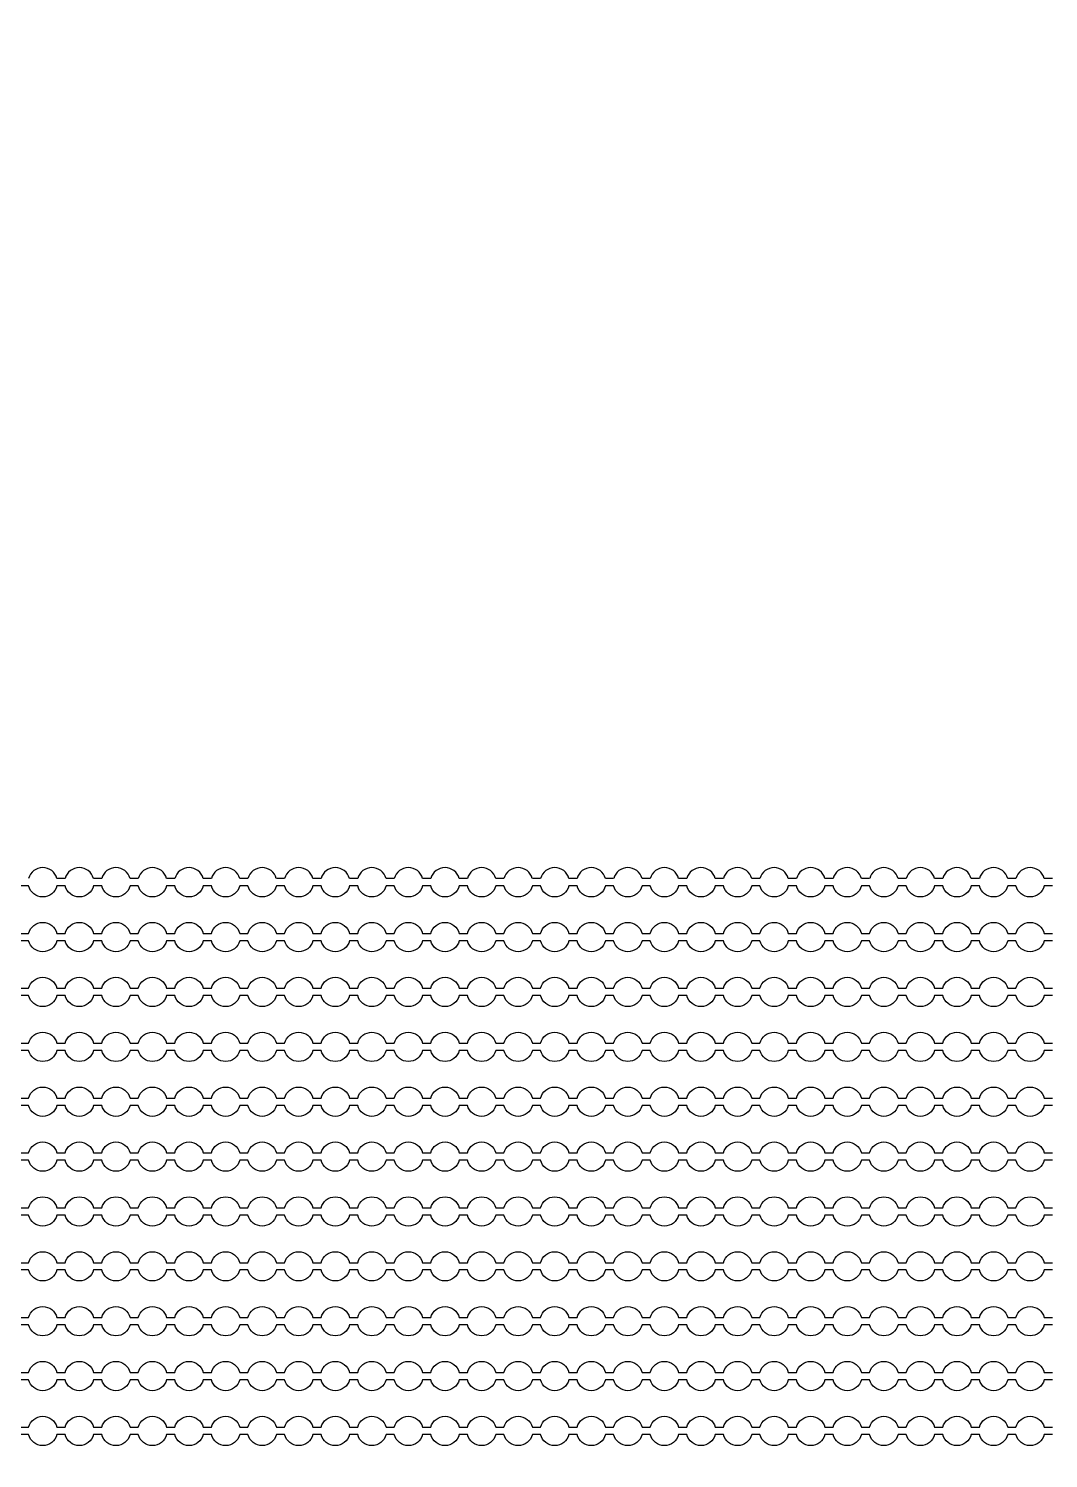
# Model space of a CAD drawing. Extents: x 4056 to 105656, y 4120 to 105720.
# Drawn here: x 65508 to 66902, y 59046 to 61001 of the extents above; entities that cross this region are included whole.
import ezdxf

# ---------------------------------------------------------------- set-up
doc = ezdxf.new("R2010")
doc.units = 13
doc.header["$MEASUREMENT"] = 0
doc.layers.add('Main Layer', color=7, linetype='Continuous', lineweight=0)

msp = doc.modelspace()

# ---------------------------------------------------------------- linework, layer by layer
for p, q in [((65557.7, 59838.9), (65546.5, 59838.9)), ((65607.7, 59838.9), (65596.5, 59838.9)), ((65657.7, 59838.9), (65646.5, 59838.9)), ((65707.7, 59838.9), (65696.5, 59838.9)), ((65757.7, 59838.9), (65746.5, 59838.9)), ((65807.7, 59838.9), (65796.5, 59838.9)), ((65857.7, 59838.9), (65846.5, 59838.9)), ((65907.7, 59838.9), (65896.5, 59838.9)), ((65957.7, 59838.9), (65946.5, 59838.9)), ((66007.7, 59838.9), (65996.5, 59838.9)), ((66057.7, 59838.9), (66046.5, 59838.9)), ((66107.7, 59838.9), (66096.5, 59838.9)), ((66157.7, 59838.9), (66146.5, 59838.9)), ((66207.7, 59838.9), (66196.5, 59838.9)), ((66257.7, 59838.9), (66246.5, 59838.9)), ((66307.7, 59838.9), (66296.5, 59838.9)), ((66357.7, 59838.9), (66346.5, 59838.9)), ((66407.7, 59838.9), (66396.5, 59838.9)), ((66457.7, 59838.9), (66446.5, 59838.9)), ((66507.7, 59838.9), (66496.5, 59838.9)), ((66557.7, 59838.9), (66546.5, 59838.9)), ((66607.7, 59838.9), (66596.5, 59838.9)), ((66657.7, 59838.9), (66646.5, 59838.9)), ((66707.7, 59838.9), (66696.5, 59838.9)), ((66757.7, 59838.9), (66746.5, 59838.9)), ((66807.7, 59838.9), (66796.5, 59838.9)), ((66857.7, 59838.9), (66846.5, 59838.9)), ((66907.7, 59838.9), (66896.5, 59838.9))]:
    msp.add_line(p, q)
for points in [[(66907.7, 59828.9), (66896.5, 59828.9, -0.774597), (66857.7, 59828.9), (66846.5, 59828.9, -0.774597), (66807.7, 59828.9), (66796.5, 59828.9, -0.774597), (66757.7, 59828.9), (66746.5, 59828.9, -0.774597), (66707.7, 59828.9), (66696.5, 59828.9, -0.774597), (66657.7, 59828.9), (66646.5, 59828.9, -0.774597), (66607.7, 59828.9), (66596.5, 59828.9, -0.774597), (66557.7, 59828.9), (66546.5, 59828.9, -0.774597), (66507.7, 59828.9), (66496.5, 59828.9, -0.774597), (66457.7, 59828.9), (66446.5, 59828.9, -0.774597), (66407.7, 59828.9), (66396.5, 59828.9, -0.774597), (66357.7, 59828.9), (66346.5, 59828.9, -0.774597), (66307.7, 59828.9), (66296.5, 59828.9, -0.774597), (66257.7, 59828.9), (66246.5, 59828.9, -0.774597), (66207.7, 59828.9), (66196.5, 59828.9, -0.774597), (66157.7, 59828.9), (66146.5, 59828.9, -0.774597), (66107.7, 59828.9), (66096.5, 59828.9, -0.774597), (66057.7, 59828.9), (66046.5, 59828.9, -0.774597), (66007.7, 59828.9), (65996.5, 59828.9, -0.774597), (65957.7, 59828.9), (65946.5, 59828.9, -0.774597), (65907.7, 59828.9), (65896.5, 59828.9, -0.774597), (65857.7, 59828.9), (65846.5, 59828.9, -0.774597), (65807.7, 59828.9), (65796.5, 59828.9, -0.774597), (65757.7, 59828.9), (65746.5, 59828.9, -0.774597), (65707.7, 59828.9), (65696.5, 59828.9, -0.774597), (65657.7, 59828.9), (65646.5, 59828.9, -0.774597), (65607.7, 59828.9), (65596.5, 59828.9, -0.774597), (65557.7, 59828.9), (65546.5, 59828.9, -0.774597), (65507.7, 59828.9), (65496.5, 59828.9, -0.774597)], [(65496.5, 59763.9), (65507.7, 59763.9, -0.774597), (65546.5, 59763.9), (65557.7, 59763.9, -0.774597), (65596.5, 59763.9), (65607.7, 59763.9, -0.774597), (65646.5, 59763.9), (65657.7, 59763.9, -0.774597), (65696.5, 59763.9), (65707.7, 59763.9, -0.774597), (65746.5, 59763.9), (65757.7, 59763.9, -0.774597), (65796.5, 59763.9), (65807.7, 59763.9, -0.774597), (65846.5, 59763.9), (65857.7, 59763.9, -0.774597), (65896.5, 59763.9), (65907.7, 59763.9, -0.774597), (65946.5, 59763.9), (65957.7, 59763.9, -0.774597), (65996.5, 59763.9), (66007.7, 59763.9, -0.774597), (66046.5, 59763.9), (66057.7, 59763.9, -0.774597), (66096.5, 59763.9), (66107.7, 59763.9, -0.774597), (66146.5, 59763.9), (66157.7, 59763.9, -0.774597), (66196.5, 59763.9), (66207.7, 59763.9, -0.774597), (66246.5, 59763.9), (66257.7, 59763.9, -0.774597), (66296.5, 59763.9), (66307.7, 59763.9, -0.774597), (66346.5, 59763.9), (66357.7, 59763.9, -0.774597), (66396.5, 59763.9), (66407.7, 59763.9, -0.774597), (66446.5, 59763.9), (66457.7, 59763.9, -0.774597), (66496.5, 59763.9), (66507.7, 59763.9, -0.774597), (66546.5, 59763.9), (66557.7, 59763.9, -0.774597), (66596.5, 59763.9), (66607.7, 59763.9, -0.774597), (66646.5, 59763.9), (66657.7, 59763.9, -0.774597), (66696.5, 59763.9), (66707.7, 59763.9, -0.774597), (66746.5, 59763.9), (66757.7, 59763.9, -0.774597), (66796.5, 59763.9), (66807.7, 59763.9, -0.774597), (66846.5, 59763.9), (66857.7, 59763.9, -0.774597), (66896.5, 59763.9), (66907.7, 59763.9, -0.774597)], [(66907.7, 59753.9), (66896.5, 59753.9, -0.774597), (66857.7, 59753.9), (66846.5, 59753.9, -0.774597), (66807.7, 59753.9), (66796.5, 59753.9, -0.774597), (66757.7, 59753.9), (66746.5, 59753.9, -0.774597), (66707.7, 59753.9), (66696.5, 59753.9, -0.774597), (66657.7, 59753.9), (66646.5, 59753.9, -0.774597), (66607.7, 59753.9), (66596.5, 59753.9, -0.774597), (66557.7, 59753.9), (66546.5, 59753.9, -0.774597), (66507.7, 59753.9), (66496.5, 59753.9, -0.774597), (66457.7, 59753.9), (66446.5, 59753.9, -0.774597), (66407.7, 59753.9), (66396.5, 59753.9, -0.774597), (66357.7, 59753.9), (66346.5, 59753.9, -0.774597), (66307.7, 59753.9), (66296.5, 59753.9, -0.774597), (66257.7, 59753.9), (66246.5, 59753.9, -0.774597), (66207.7, 59753.9), (66196.5, 59753.9, -0.774597), (66157.7, 59753.9), (66146.5, 59753.9, -0.774597), (66107.7, 59753.9), (66096.5, 59753.9, -0.774597), (66057.7, 59753.9), (66046.5, 59753.9, -0.774597), (66007.7, 59753.9), (65996.5, 59753.9, -0.774597), (65957.7, 59753.9), (65946.5, 59753.9, -0.774597), (65907.7, 59753.9), (65896.5, 59753.9, -0.774597), (65857.7, 59753.9), (65846.5, 59753.9, -0.774597), (65807.7, 59753.9), (65796.5, 59753.9, -0.774597), (65757.7, 59753.9), (65746.5, 59753.9, -0.774597), (65707.7, 59753.9), (65696.5, 59753.9, -0.774597), (65657.7, 59753.9), (65646.5, 59753.9, -0.774597), (65607.7, 59753.9), (65596.5, 59753.9, -0.774597), (65557.7, 59753.9), (65546.5, 59753.9, -0.774597), (65507.7, 59753.9), (65496.5, 59753.9, -0.774597)], [(65496.5, 59688.9), (65507.7, 59688.9, -0.774597), (65546.5, 59688.9), (65557.7, 59688.9, -0.774597), (65596.5, 59688.9), (65607.7, 59688.9, -0.774597), (65646.5, 59688.9), (65657.7, 59688.9, -0.774597), (65696.5, 59688.9), (65707.7, 59688.9, -0.774597), (65746.5, 59688.9), (65757.7, 59688.9, -0.774597), (65796.5, 59688.9), (65807.7, 59688.9, -0.774597), (65846.5, 59688.9), (65857.7, 59688.9, -0.774597), (65896.5, 59688.9), (65907.7, 59688.9, -0.774597), (65946.5, 59688.9), (65957.7, 59688.9, -0.774597), (65996.5, 59688.9), (66007.7, 59688.9, -0.774597), (66046.5, 59688.9), (66057.7, 59688.9, -0.774597), (66096.5, 59688.9), (66107.7, 59688.9, -0.774597), (66146.5, 59688.9), (66157.7, 59688.9, -0.774597), (66196.5, 59688.9), (66207.7, 59688.9, -0.774597), (66246.5, 59688.9), (66257.7, 59688.9, -0.774597), (66296.5, 59688.9), (66307.7, 59688.9, -0.774597), (66346.5, 59688.9), (66357.7, 59688.9, -0.774597), (66396.5, 59688.9), (66407.7, 59688.9, -0.774597), (66446.5, 59688.9), (66457.7, 59688.9, -0.774597), (66496.5, 59688.9), (66507.7, 59688.9, -0.774597), (66546.5, 59688.9), (66557.7, 59688.9, -0.774597), (66596.5, 59688.9), (66607.7, 59688.9, -0.774597), (66646.5, 59688.9), (66657.7, 59688.9, -0.774597), (66696.5, 59688.9), (66707.7, 59688.9, -0.774597), (66746.5, 59688.9), (66757.7, 59688.9, -0.774597), (66796.5, 59688.9), (66807.7, 59688.9, -0.774597), (66846.5, 59688.9), (66857.7, 59688.9, -0.774597), (66896.5, 59688.9), (66907.7, 59688.9, -0.774597)], [(66907.7, 59678.9), (66896.5, 59678.9, -0.774597), (66857.7, 59678.9), (66846.5, 59678.9, -0.774597), (66807.7, 59678.9), (66796.5, 59678.9, -0.774597), (66757.7, 59678.9), (66746.5, 59678.9, -0.774597), (66707.7, 59678.9), (66696.5, 59678.9, -0.774597), (66657.7, 59678.9), (66646.5, 59678.9, -0.774597), (66607.7, 59678.9), (66596.5, 59678.9, -0.774597), (66557.7, 59678.9), (66546.5, 59678.9, -0.774597), (66507.7, 59678.9), (66496.5, 59678.9, -0.774597), (66457.7, 59678.9), (66446.5, 59678.9, -0.774597), (66407.7, 59678.9), (66396.5, 59678.9, -0.774597), (66357.7, 59678.9), (66346.5, 59678.9, -0.774597), (66307.7, 59678.9), (66296.5, 59678.9, -0.774597), (66257.7, 59678.9), (66246.5, 59678.9, -0.774597), (66207.7, 59678.9), (66196.5, 59678.9, -0.774597), (66157.7, 59678.9), (66146.5, 59678.9, -0.774597), (66107.7, 59678.9), (66096.5, 59678.9, -0.774597), (66057.7, 59678.9), (66046.5, 59678.9, -0.774597), (66007.7, 59678.9), (65996.5, 59678.9, -0.774597), (65957.7, 59678.9), (65946.5, 59678.9, -0.774597), (65907.7, 59678.9), (65896.5, 59678.9, -0.774597), (65857.7, 59678.9), (65846.5, 59678.9, -0.774597), (65807.7, 59678.9), (65796.5, 59678.9, -0.774597), (65757.7, 59678.9), (65746.5, 59678.9, -0.774597), (65707.7, 59678.9), (65696.5, 59678.9, -0.774597), (65657.7, 59678.9), (65646.5, 59678.9, -0.774597), (65607.7, 59678.9), (65596.5, 59678.9, -0.774597), (65557.7, 59678.9), (65546.5, 59678.9, -0.774597), (65507.7, 59678.9), (65496.5, 59678.9, -0.774597)], [(65496.5, 59613.9), (65507.7, 59613.9, -0.774597), (65546.5, 59613.9), (65557.7, 59613.9, -0.774597), (65596.5, 59613.9), (65607.7, 59613.9, -0.774597), (65646.5, 59613.9), (65657.7, 59613.9, -0.774597), (65696.5, 59613.9), (65707.7, 59613.9, -0.774597), (65746.5, 59613.9), (65757.7, 59613.9, -0.774597), (65796.5, 59613.9), (65807.7, 59613.9, -0.774597), (65846.5, 59613.9), (65857.7, 59613.9, -0.774597), (65896.5, 59613.9), (65907.7, 59613.9, -0.774597), (65946.5, 59613.9), (65957.7, 59613.9, -0.774597), (65996.5, 59613.9), (66007.7, 59613.9, -0.774597), (66046.5, 59613.9), (66057.7, 59613.9, -0.774597), (66096.5, 59613.9), (66107.7, 59613.9, -0.774597), (66146.5, 59613.9), (66157.7, 59613.9, -0.774597), (66196.5, 59613.9), (66207.7, 59613.9, -0.774597), (66246.5, 59613.9), (66257.7, 59613.9, -0.774597), (66296.5, 59613.9), (66307.7, 59613.9, -0.774597), (66346.5, 59613.9), (66357.7, 59613.9, -0.774597), (66396.5, 59613.9), (66407.7, 59613.9, -0.774597), (66446.5, 59613.9), (66457.7, 59613.9, -0.774597), (66496.5, 59613.9), (66507.7, 59613.9, -0.774597), (66546.5, 59613.9), (66557.7, 59613.9, -0.774597), (66596.5, 59613.9), (66607.7, 59613.9, -0.774597), (66646.5, 59613.9), (66657.7, 59613.9, -0.774597), (66696.5, 59613.9), (66707.7, 59613.9, -0.774597), (66746.5, 59613.9), (66757.7, 59613.9, -0.774597), (66796.5, 59613.9), (66807.7, 59613.9, -0.774597), (66846.5, 59613.9), (66857.7, 59613.9, -0.774597), (66896.5, 59613.9), (66907.7, 59613.9, -0.774597)], [(66907.7, 59603.9), (66896.5, 59603.9, -0.774597), (66857.7, 59603.9), (66846.5, 59603.9, -0.774597), (66807.7, 59603.9), (66796.5, 59603.9, -0.774597), (66757.7, 59603.9), (66746.5, 59603.9, -0.774597), (66707.7, 59603.9), (66696.5, 59603.9, -0.774597), (66657.7, 59603.9), (66646.5, 59603.9, -0.774597), (66607.7, 59603.9), (66596.5, 59603.9, -0.774597), (66557.7, 59603.9), (66546.5, 59603.9, -0.774597), (66507.7, 59603.9), (66496.5, 59603.9, -0.774597), (66457.7, 59603.9), (66446.5, 59603.9, -0.774597), (66407.7, 59603.9), (66396.5, 59603.9, -0.774597), (66357.7, 59603.9), (66346.5, 59603.9, -0.774597), (66307.7, 59603.9), (66296.5, 59603.9, -0.774597), (66257.7, 59603.9), (66246.5, 59603.9, -0.774597), (66207.7, 59603.9), (66196.5, 59603.9, -0.774597), (66157.7, 59603.9), (66146.5, 59603.9, -0.774597), (66107.7, 59603.9), (66096.5, 59603.9, -0.774597), (66057.7, 59603.9), (66046.5, 59603.9, -0.774597), (66007.7, 59603.9), (65996.5, 59603.9, -0.774597), (65957.7, 59603.9), (65946.5, 59603.9, -0.774597), (65907.7, 59603.9), (65896.5, 59603.9, -0.774597), (65857.7, 59603.9), (65846.5, 59603.9, -0.774597), (65807.7, 59603.9), (65796.5, 59603.9, -0.774597), (65757.7, 59603.9), (65746.5, 59603.9, -0.774597), (65707.7, 59603.9), (65696.5, 59603.9, -0.774597), (65657.7, 59603.9), (65646.5, 59603.9, -0.774597), (65607.7, 59603.9), (65596.5, 59603.9, -0.774597), (65557.7, 59603.9), (65546.5, 59603.9, -0.774597), (65507.7, 59603.9), (65496.5, 59603.9, -0.774597)], [(65496.5, 59538.9), (65507.7, 59538.9, -0.774597), (65546.5, 59538.9), (65557.7, 59538.9, -0.774597), (65596.5, 59538.9), (65607.7, 59538.9, -0.774597), (65646.5, 59538.9), (65657.7, 59538.9, -0.774597), (65696.5, 59538.9), (65707.7, 59538.9, -0.774597), (65746.5, 59538.9), (65757.7, 59538.9, -0.774597), (65796.5, 59538.9), (65807.7, 59538.9, -0.774597), (65846.5, 59538.9), (65857.7, 59538.9, -0.774597), (65896.5, 59538.9), (65907.7, 59538.9, -0.774597), (65946.5, 59538.9), (65957.7, 59538.9, -0.774597), (65996.5, 59538.9), (66007.7, 59538.9, -0.774597), (66046.5, 59538.9), (66057.7, 59538.9, -0.774597), (66096.5, 59538.9), (66107.7, 59538.9, -0.774597), (66146.5, 59538.9), (66157.7, 59538.9, -0.774597), (66196.5, 59538.9), (66207.7, 59538.9, -0.774597), (66246.5, 59538.9), (66257.7, 59538.9, -0.774597), (66296.5, 59538.9), (66307.7, 59538.9, -0.774597), (66346.5, 59538.9), (66357.7, 59538.9, -0.774597), (66396.5, 59538.9), (66407.7, 59538.9, -0.774597), (66446.5, 59538.9), (66457.7, 59538.9, -0.774597), (66496.5, 59538.9), (66507.7, 59538.9, -0.774597), (66546.5, 59538.9), (66557.7, 59538.9, -0.774597), (66596.5, 59538.9), (66607.7, 59538.9, -0.774597), (66646.5, 59538.9), (66657.7, 59538.9, -0.774597), (66696.5, 59538.9), (66707.7, 59538.9, -0.774597), (66746.5, 59538.9), (66757.7, 59538.9, -0.774597), (66796.5, 59538.9), (66807.7, 59538.9, -0.774597), (66846.5, 59538.9), (66857.7, 59538.9, -0.774597), (66896.5, 59538.9), (66907.7, 59538.9, -0.774597)], [(66907.7, 59528.9), (66896.5, 59528.9, -0.774597), (66857.7, 59528.9), (66846.5, 59528.9, -0.774597), (66807.7, 59528.9), (66796.5, 59528.9, -0.774597), (66757.7, 59528.9), (66746.5, 59528.9, -0.774597), (66707.7, 59528.9), (66696.5, 59528.9, -0.774597), (66657.7, 59528.9), (66646.5, 59528.9, -0.774597), (66607.7, 59528.9), (66596.5, 59528.9, -0.774597), (66557.7, 59528.9), (66546.5, 59528.9, -0.774597), (66507.7, 59528.9), (66496.5, 59528.9, -0.774597), (66457.7, 59528.9), (66446.5, 59528.9, -0.774597), (66407.7, 59528.9), (66396.5, 59528.9, -0.774597), (66357.7, 59528.9), (66346.5, 59528.9, -0.774597), (66307.7, 59528.9), (66296.5, 59528.9, -0.774597), (66257.7, 59528.9), (66246.5, 59528.9, -0.774597), (66207.7, 59528.9), (66196.5, 59528.9, -0.774597), (66157.7, 59528.9), (66146.5, 59528.9, -0.774597), (66107.7, 59528.9), (66096.5, 59528.9, -0.774597), (66057.7, 59528.9), (66046.5, 59528.9, -0.774597), (66007.7, 59528.9), (65996.5, 59528.9, -0.774597), (65957.7, 59528.9), (65946.5, 59528.9, -0.774597), (65907.7, 59528.9), (65896.5, 59528.9, -0.774597), (65857.7, 59528.9), (65846.5, 59528.9, -0.774597), (65807.7, 59528.9), (65796.5, 59528.9, -0.774597), (65757.7, 59528.9), (65746.5, 59528.9, -0.774597), (65707.7, 59528.9), (65696.5, 59528.9, -0.774597), (65657.7, 59528.9), (65646.5, 59528.9, -0.774597), (65607.7, 59528.9), (65596.5, 59528.9, -0.774597), (65557.7, 59528.9), (65546.5, 59528.9, -0.774597), (65507.7, 59528.9), (65496.5, 59528.9, -0.774597)], [(65496.5, 59463.9), (65507.7, 59463.9, -0.774597), (65546.5, 59463.9), (65557.7, 59463.9, -0.774597), (65596.5, 59463.9), (65607.7, 59463.9, -0.774597), (65646.5, 59463.9), (65657.7, 59463.9, -0.774597), (65696.5, 59463.9), (65707.7, 59463.9, -0.774597), (65746.5, 59463.9), (65757.7, 59463.9, -0.774597), (65796.5, 59463.9), (65807.7, 59463.9, -0.774597), (65846.5, 59463.9), (65857.7, 59463.9, -0.774597), (65896.5, 59463.9), (65907.7, 59463.9, -0.774597), (65946.5, 59463.9), (65957.7, 59463.9, -0.774597), (65996.5, 59463.9), (66007.7, 59463.9, -0.774597), (66046.5, 59463.9), (66057.7, 59463.9, -0.774597), (66096.5, 59463.9), (66107.7, 59463.9, -0.774597), (66146.5, 59463.9), (66157.7, 59463.9, -0.774597), (66196.5, 59463.9), (66207.7, 59463.9, -0.774597), (66246.5, 59463.9), (66257.7, 59463.9, -0.774597), (66296.5, 59463.9), (66307.7, 59463.9, -0.774597), (66346.5, 59463.9), (66357.7, 59463.9, -0.774597), (66396.5, 59463.9), (66407.7, 59463.9, -0.774597), (66446.5, 59463.9), (66457.7, 59463.9, -0.774597), (66496.5, 59463.9), (66507.7, 59463.9, -0.774597), (66546.5, 59463.9), (66557.7, 59463.9, -0.774597), (66596.5, 59463.9), (66607.7, 59463.9, -0.774597), (66646.5, 59463.9), (66657.7, 59463.9, -0.774597), (66696.5, 59463.9), (66707.7, 59463.9, -0.774597), (66746.5, 59463.9), (66757.7, 59463.9, -0.774597), (66796.5, 59463.9), (66807.7, 59463.9, -0.774597), (66846.5, 59463.9), (66857.7, 59463.9, -0.774597), (66896.5, 59463.9), (66907.7, 59463.9, -0.774597)], [(66907.7, 59453.9), (66896.5, 59453.9, -0.774597), (66857.7, 59453.9), (66846.5, 59453.9, -0.774597), (66807.7, 59453.9), (66796.5, 59453.9, -0.774597), (66757.7, 59453.9), (66746.5, 59453.9, -0.774597), (66707.7, 59453.9), (66696.5, 59453.9, -0.774597), (66657.7, 59453.9), (66646.5, 59453.9, -0.774597), (66607.7, 59453.9), (66596.5, 59453.9, -0.774597), (66557.7, 59453.9), (66546.5, 59453.9, -0.774597), (66507.7, 59453.9), (66496.5, 59453.9, -0.774597), (66457.7, 59453.9), (66446.5, 59453.9, -0.774597), (66407.7, 59453.9), (66396.5, 59453.9, -0.774597), (66357.7, 59453.9), (66346.5, 59453.9, -0.774597), (66307.7, 59453.9), (66296.5, 59453.9, -0.774597), (66257.7, 59453.9), (66246.5, 59453.9, -0.774597), (66207.7, 59453.9), (66196.5, 59453.9, -0.774597), (66157.7, 59453.9), (66146.5, 59453.9, -0.774597), (66107.7, 59453.9), (66096.5, 59453.9, -0.774597), (66057.7, 59453.9), (66046.5, 59453.9, -0.774597), (66007.7, 59453.9), (65996.5, 59453.9, -0.774597), (65957.7, 59453.9), (65946.5, 59453.9, -0.774597), (65907.7, 59453.9), (65896.5, 59453.9, -0.774597), (65857.7, 59453.9), (65846.5, 59453.9, -0.774597), (65807.7, 59453.9), (65796.5, 59453.9, -0.774597), (65757.7, 59453.9), (65746.5, 59453.9, -0.774597), (65707.7, 59453.9), (65696.5, 59453.9, -0.774597), (65657.7, 59453.9), (65646.5, 59453.9, -0.774597), (65607.7, 59453.9), (65596.5, 59453.9, -0.774597), (65557.7, 59453.9), (65546.5, 59453.9, -0.774597), (65507.7, 59453.9), (65496.5, 59453.9, -0.774597)], [(65496.5, 59388.9), (65507.7, 59388.9, -0.774597), (65546.5, 59388.9), (65557.7, 59388.9, -0.774597), (65596.5, 59388.9), (65607.7, 59388.9, -0.774597), (65646.5, 59388.9), (65657.7, 59388.9, -0.774597), (65696.5, 59388.9), (65707.7, 59388.9, -0.774597), (65746.5, 59388.9), (65757.7, 59388.9, -0.774597), (65796.5, 59388.9), (65807.7, 59388.9, -0.774597), (65846.5, 59388.9), (65857.7, 59388.9, -0.774597), (65896.5, 59388.9), (65907.7, 59388.9, -0.774597), (65946.5, 59388.9), (65957.7, 59388.9, -0.774597), (65996.5, 59388.9), (66007.7, 59388.9, -0.774597), (66046.5, 59388.9), (66057.7, 59388.9, -0.774597), (66096.5, 59388.9), (66107.7, 59388.9, -0.774597), (66146.5, 59388.9), (66157.7, 59388.9, -0.774597), (66196.5, 59388.9), (66207.7, 59388.9, -0.774597), (66246.5, 59388.9), (66257.7, 59388.9, -0.774597), (66296.5, 59388.9), (66307.7, 59388.9, -0.774597), (66346.5, 59388.9), (66357.7, 59388.9, -0.774597), (66396.5, 59388.9), (66407.7, 59388.9, -0.774597), (66446.5, 59388.9), (66457.7, 59388.9, -0.774597), (66496.5, 59388.9), (66507.7, 59388.9, -0.774597), (66546.5, 59388.9), (66557.7, 59388.9, -0.774597), (66596.5, 59388.9), (66607.7, 59388.9, -0.774597), (66646.5, 59388.9), (66657.7, 59388.9, -0.774597), (66696.5, 59388.9), (66707.7, 59388.9, -0.774597), (66746.5, 59388.9), (66757.7, 59388.9, -0.774597), (66796.5, 59388.9), (66807.7, 59388.9, -0.774597), (66846.5, 59388.9), (66857.7, 59388.9, -0.774597), (66896.5, 59388.9), (66907.7, 59388.9, -0.774597)], [(66907.7, 59378.9), (66896.5, 59378.9, -0.774597), (66857.7, 59378.9), (66846.5, 59378.9, -0.774597), (66807.7, 59378.9), (66796.5, 59378.9, -0.774597), (66757.7, 59378.9), (66746.5, 59378.9, -0.774597), (66707.7, 59378.9), (66696.5, 59378.9, -0.774597), (66657.7, 59378.9), (66646.5, 59378.9, -0.774597), (66607.7, 59378.9), (66596.5, 59378.9, -0.774597), (66557.7, 59378.9), (66546.5, 59378.9, -0.774597), (66507.7, 59378.9), (66496.5, 59378.9, -0.774597), (66457.7, 59378.9), (66446.5, 59378.9, -0.774597), (66407.7, 59378.9), (66396.5, 59378.9, -0.774597), (66357.7, 59378.9), (66346.5, 59378.9, -0.774597), (66307.7, 59378.9), (66296.5, 59378.9, -0.774597), (66257.7, 59378.9), (66246.5, 59378.9, -0.774597), (66207.7, 59378.9), (66196.5, 59378.9, -0.774597), (66157.7, 59378.9), (66146.5, 59378.9, -0.774597), (66107.7, 59378.9), (66096.5, 59378.9, -0.774597), (66057.7, 59378.9), (66046.5, 59378.9, -0.774597), (66007.7, 59378.9), (65996.5, 59378.9, -0.774597), (65957.7, 59378.9), (65946.5, 59378.9, -0.774597), (65907.7, 59378.9), (65896.5, 59378.9, -0.774597), (65857.7, 59378.9), (65846.5, 59378.9, -0.774597), (65807.7, 59378.9), (65796.5, 59378.9, -0.774597), (65757.7, 59378.9), (65746.5, 59378.9, -0.774597), (65707.7, 59378.9), (65696.5, 59378.9, -0.774597), (65657.7, 59378.9), (65646.5, 59378.9, -0.774597), (65607.7, 59378.9), (65596.5, 59378.9, -0.774597), (65557.7, 59378.9), (65546.5, 59378.9, -0.774597), (65507.7, 59378.9), (65496.5, 59378.9, -0.774597)], [(65496.5, 59313.9), (65507.7, 59313.9, -0.774597), (65546.5, 59313.9), (65557.7, 59313.9, -0.774597), (65596.5, 59313.9), (65607.7, 59313.9, -0.774597), (65646.5, 59313.9), (65657.7, 59313.9, -0.774597), (65696.5, 59313.9), (65707.7, 59313.9, -0.774597), (65746.5, 59313.9), (65757.7, 59313.9, -0.774597), (65796.5, 59313.9), (65807.7, 59313.9, -0.774597), (65846.5, 59313.9), (65857.7, 59313.9, -0.774597), (65896.5, 59313.9), (65907.7, 59313.9, -0.774597), (65946.5, 59313.9), (65957.7, 59313.9, -0.774597), (65996.5, 59313.9), (66007.7, 59313.9, -0.774597), (66046.5, 59313.9), (66057.7, 59313.9, -0.774597), (66096.5, 59313.9), (66107.7, 59313.9, -0.774597), (66146.5, 59313.9), (66157.7, 59313.9, -0.774597), (66196.5, 59313.9), (66207.7, 59313.9, -0.774597), (66246.5, 59313.9), (66257.7, 59313.9, -0.774597), (66296.5, 59313.9), (66307.7, 59313.9, -0.774597), (66346.5, 59313.9), (66357.7, 59313.9, -0.774597), (66396.5, 59313.9), (66407.7, 59313.9, -0.774597), (66446.5, 59313.9), (66457.7, 59313.9, -0.774597), (66496.5, 59313.9), (66507.7, 59313.9, -0.774597), (66546.5, 59313.9), (66557.7, 59313.9, -0.774597), (66596.5, 59313.9), (66607.7, 59313.9, -0.774597), (66646.5, 59313.9), (66657.7, 59313.9, -0.774597), (66696.5, 59313.9), (66707.7, 59313.9, -0.774597), (66746.5, 59313.9), (66757.7, 59313.9, -0.774597), (66796.5, 59313.9), (66807.7, 59313.9, -0.774597), (66846.5, 59313.9), (66857.7, 59313.9, -0.774597), (66896.5, 59313.9), (66907.7, 59313.9, -0.774597)], [(66907.7, 59303.9), (66896.5, 59303.9, -0.774597), (66857.7, 59303.9), (66846.5, 59303.9, -0.774597), (66807.7, 59303.9), (66796.5, 59303.9, -0.774597), (66757.7, 59303.9), (66746.5, 59303.9, -0.774597), (66707.7, 59303.9), (66696.5, 59303.9, -0.774597), (66657.7, 59303.9), (66646.5, 59303.9, -0.774597), (66607.7, 59303.9), (66596.5, 59303.9, -0.774597), (66557.7, 59303.9), (66546.5, 59303.9, -0.774597), (66507.7, 59303.9), (66496.5, 59303.9, -0.774597), (66457.7, 59303.9), (66446.5, 59303.9, -0.774597), (66407.7, 59303.9), (66396.5, 59303.9, -0.774597), (66357.7, 59303.9), (66346.5, 59303.9, -0.774597), (66307.7, 59303.9), (66296.5, 59303.9, -0.774597), (66257.7, 59303.9), (66246.5, 59303.9, -0.774597), (66207.7, 59303.9), (66196.5, 59303.9, -0.774597), (66157.7, 59303.9), (66146.5, 59303.9, -0.774597), (66107.7, 59303.9), (66096.5, 59303.9, -0.774597), (66057.7, 59303.9), (66046.5, 59303.9, -0.774597), (66007.7, 59303.9), (65996.5, 59303.9, -0.774597), (65957.7, 59303.9), (65946.5, 59303.9, -0.774597), (65907.7, 59303.9), (65896.5, 59303.9, -0.774597), (65857.7, 59303.9), (65846.5, 59303.9, -0.774597), (65807.7, 59303.9), (65796.5, 59303.9, -0.774597), (65757.7, 59303.9), (65746.5, 59303.9, -0.774597), (65707.7, 59303.9), (65696.5, 59303.9, -0.774597), (65657.7, 59303.9), (65646.5, 59303.9, -0.774597), (65607.7, 59303.9), (65596.5, 59303.9, -0.774597), (65557.7, 59303.9), (65546.5, 59303.9, -0.774597), (65507.7, 59303.9), (65496.5, 59303.9, -0.774597)], [(65496.5, 59238.9), (65507.7, 59238.9, -0.774597), (65546.5, 59238.9), (65557.7, 59238.9, -0.774597), (65596.5, 59238.9), (65607.7, 59238.9, -0.774597), (65646.5, 59238.9), (65657.7, 59238.9, -0.774597), (65696.5, 59238.9), (65707.7, 59238.9, -0.774597), (65746.5, 59238.9), (65757.7, 59238.9, -0.774597), (65796.5, 59238.9), (65807.7, 59238.9, -0.774597), (65846.5, 59238.9), (65857.7, 59238.9, -0.774597), (65896.5, 59238.9), (65907.7, 59238.9, -0.774597), (65946.5, 59238.9), (65957.7, 59238.9, -0.774597), (65996.5, 59238.9), (66007.7, 59238.9, -0.774597), (66046.5, 59238.9), (66057.7, 59238.9, -0.774597), (66096.5, 59238.9), (66107.7, 59238.9, -0.774597), (66146.5, 59238.9), (66157.7, 59238.9, -0.774597), (66196.5, 59238.9), (66207.7, 59238.9, -0.774597), (66246.5, 59238.9), (66257.7, 59238.9, -0.774597), (66296.5, 59238.9), (66307.7, 59238.9, -0.774597), (66346.5, 59238.9), (66357.7, 59238.9, -0.774597), (66396.5, 59238.9), (66407.7, 59238.9, -0.774597), (66446.5, 59238.9), (66457.7, 59238.9, -0.774597), (66496.5, 59238.9), (66507.7, 59238.9, -0.774597), (66546.5, 59238.9), (66557.7, 59238.9, -0.774597), (66596.5, 59238.9), (66607.7, 59238.9, -0.774597), (66646.5, 59238.9), (66657.7, 59238.9, -0.774597), (66696.5, 59238.9), (66707.7, 59238.9, -0.774597), (66746.5, 59238.9), (66757.7, 59238.9, -0.774597), (66796.5, 59238.9), (66807.7, 59238.9, -0.774597), (66846.5, 59238.9), (66857.7, 59238.9, -0.774597), (66896.5, 59238.9), (66907.7, 59238.9, -0.774597)], [(66907.7, 59228.9), (66896.5, 59228.9, -0.774597), (66857.7, 59228.9), (66846.5, 59228.9, -0.774597), (66807.7, 59228.9), (66796.5, 59228.9, -0.774597), (66757.7, 59228.9), (66746.5, 59228.9, -0.774597), (66707.7, 59228.9), (66696.5, 59228.9, -0.774597), (66657.7, 59228.9), (66646.5, 59228.9, -0.774597), (66607.7, 59228.9), (66596.5, 59228.9, -0.774597), (66557.7, 59228.9), (66546.5, 59228.9, -0.774597), (66507.7, 59228.9), (66496.5, 59228.9, -0.774597), (66457.7, 59228.9), (66446.5, 59228.9, -0.774597), (66407.7, 59228.9), (66396.5, 59228.9, -0.774597), (66357.7, 59228.9), (66346.5, 59228.9, -0.774597), (66307.7, 59228.9), (66296.5, 59228.9, -0.774597), (66257.7, 59228.9), (66246.5, 59228.9, -0.774597), (66207.7, 59228.9), (66196.5, 59228.9, -0.774597), (66157.7, 59228.9), (66146.5, 59228.9, -0.774597), (66107.7, 59228.9), (66096.5, 59228.9, -0.774597), (66057.7, 59228.9), (66046.5, 59228.9, -0.774597), (66007.7, 59228.9), (65996.5, 59228.9, -0.774597), (65957.7, 59228.9), (65946.5, 59228.9, -0.774597), (65907.7, 59228.9), (65896.5, 59228.9, -0.774597), (65857.7, 59228.9), (65846.5, 59228.9, -0.774597), (65807.7, 59228.9), (65796.5, 59228.9, -0.774597), (65757.7, 59228.9), (65746.5, 59228.9, -0.774597), (65707.7, 59228.9), (65696.5, 59228.9, -0.774597), (65657.7, 59228.9), (65646.5, 59228.9, -0.774597), (65607.7, 59228.9), (65596.5, 59228.9, -0.774597), (65557.7, 59228.9), (65546.5, 59228.9, -0.774597), (65507.7, 59228.9), (65496.5, 59228.9, -0.774597)], [(65496.5, 59163.9), (65507.7, 59163.9, -0.774597), (65546.5, 59163.9), (65557.7, 59163.9, -0.774597), (65596.5, 59163.9), (65607.7, 59163.9, -0.774597), (65646.5, 59163.9), (65657.7, 59163.9, -0.774597), (65696.5, 59163.9), (65707.7, 59163.9, -0.774597), (65746.5, 59163.9), (65757.7, 59163.9, -0.774597), (65796.5, 59163.9), (65807.7, 59163.9, -0.774597), (65846.5, 59163.9), (65857.7, 59163.9, -0.774597), (65896.5, 59163.9), (65907.7, 59163.9, -0.774597), (65946.5, 59163.9), (65957.7, 59163.9, -0.774597), (65996.5, 59163.9), (66007.7, 59163.9, -0.774597), (66046.5, 59163.9), (66057.7, 59163.9, -0.774597), (66096.5, 59163.9), (66107.7, 59163.9, -0.774597), (66146.5, 59163.9), (66157.7, 59163.9, -0.774597), (66196.5, 59163.9), (66207.7, 59163.9, -0.774597), (66246.5, 59163.9), (66257.7, 59163.9, -0.774597), (66296.5, 59163.9), (66307.7, 59163.9, -0.774597), (66346.5, 59163.9), (66357.7, 59163.9, -0.774597), (66396.5, 59163.9), (66407.7, 59163.9, -0.774597), (66446.5, 59163.9), (66457.7, 59163.9, -0.774597), (66496.5, 59163.9), (66507.7, 59163.9, -0.774597), (66546.5, 59163.9), (66557.7, 59163.9, -0.774597), (66596.5, 59163.9), (66607.7, 59163.9, -0.774597), (66646.5, 59163.9), (66657.7, 59163.9, -0.774597), (66696.5, 59163.9), (66707.7, 59163.9, -0.774597), (66746.5, 59163.9), (66757.7, 59163.9, -0.774597), (66796.5, 59163.9), (66807.7, 59163.9, -0.774597), (66846.5, 59163.9), (66857.7, 59163.9, -0.774597), (66896.5, 59163.9), (66907.7, 59163.9, -0.774597)], [(66907.7, 59153.9), (66896.5, 59153.9, -0.774597), (66857.7, 59153.9), (66846.5, 59153.9, -0.774597), (66807.7, 59153.9), (66796.5, 59153.9, -0.774597), (66757.7, 59153.9), (66746.5, 59153.9, -0.774597), (66707.7, 59153.9), (66696.5, 59153.9, -0.774597), (66657.7, 59153.9), (66646.5, 59153.9, -0.774597), (66607.7, 59153.9), (66596.5, 59153.9, -0.774597), (66557.7, 59153.9), (66546.5, 59153.9, -0.774597), (66507.7, 59153.9), (66496.5, 59153.9, -0.774597), (66457.7, 59153.9), (66446.5, 59153.9, -0.774597), (66407.7, 59153.9), (66396.5, 59153.9, -0.774597), (66357.7, 59153.9), (66346.5, 59153.9, -0.774597), (66307.7, 59153.9), (66296.5, 59153.9, -0.774597), (66257.7, 59153.9), (66246.5, 59153.9, -0.774597), (66207.7, 59153.9), (66196.5, 59153.9, -0.774597), (66157.7, 59153.9), (66146.5, 59153.9, -0.774597), (66107.7, 59153.9), (66096.5, 59153.9, -0.774597), (66057.7, 59153.9), (66046.5, 59153.9, -0.774597), (66007.7, 59153.9), (65996.5, 59153.9, -0.774597), (65957.7, 59153.9), (65946.5, 59153.9, -0.774597), (65907.7, 59153.9), (65896.5, 59153.9, -0.774597), (65857.7, 59153.9), (65846.5, 59153.9, -0.774597), (65807.7, 59153.9), (65796.5, 59153.9, -0.774597), (65757.7, 59153.9), (65746.5, 59153.9, -0.774597), (65707.7, 59153.9), (65696.5, 59153.9, -0.774597), (65657.7, 59153.9), (65646.5, 59153.9, -0.774597), (65607.7, 59153.9), (65596.5, 59153.9, -0.774597), (65557.7, 59153.9), (65546.5, 59153.9, -0.774597), (65507.7, 59153.9), (65496.5, 59153.9, -0.774597)], [(65496.5, 59088.9), (65507.7, 59088.9, -0.774597), (65546.5, 59088.9), (65557.7, 59088.9, -0.774597), (65596.5, 59088.9), (65607.7, 59088.9, -0.774597), (65646.5, 59088.9), (65657.7, 59088.9, -0.774597), (65696.5, 59088.9), (65707.7, 59088.9, -0.774597), (65746.5, 59088.9), (65757.7, 59088.9, -0.774597), (65796.5, 59088.9), (65807.7, 59088.9, -0.774597), (65846.5, 59088.9), (65857.7, 59088.9, -0.774597), (65896.5, 59088.9), (65907.7, 59088.9, -0.774597), (65946.5, 59088.9), (65957.7, 59088.9, -0.774597), (65996.5, 59088.9), (66007.7, 59088.9, -0.774597), (66046.5, 59088.9), (66057.7, 59088.9, -0.774597), (66096.5, 59088.9), (66107.7, 59088.9, -0.774597), (66146.5, 59088.9), (66157.7, 59088.9, -0.774597), (66196.5, 59088.9), (66207.7, 59088.9, -0.774597), (66246.5, 59088.9), (66257.7, 59088.9, -0.774597), (66296.5, 59088.9), (66307.7, 59088.9, -0.774597), (66346.5, 59088.9), (66357.7, 59088.9, -0.774597), (66396.5, 59088.9), (66407.7, 59088.9, -0.774597), (66446.5, 59088.9), (66457.7, 59088.9, -0.774597), (66496.5, 59088.9), (66507.7, 59088.9, -0.774597), (66546.5, 59088.9), (66557.7, 59088.9, -0.774597), (66596.5, 59088.9), (66607.7, 59088.9, -0.774597), (66646.5, 59088.9), (66657.7, 59088.9, -0.774597), (66696.5, 59088.9), (66707.7, 59088.9, -0.774597), (66746.5, 59088.9), (66757.7, 59088.9, -0.774597), (66796.5, 59088.9), (66807.7, 59088.9, -0.774597), (66846.5, 59088.9), (66857.7, 59088.9, -0.774597), (66896.5, 59088.9), (66907.7, 59088.9, -0.774597)], [(66907.7, 59078.9), (66896.5, 59078.9, -0.774597), (66857.7, 59078.9), (66846.5, 59078.9, -0.774597), (66807.7, 59078.9), (66796.5, 59078.9, -0.774597), (66757.7, 59078.9), (66746.5, 59078.9, -0.774597), (66707.7, 59078.9), (66696.5, 59078.9, -0.774597), (66657.7, 59078.9), (66646.5, 59078.9, -0.774597), (66607.7, 59078.9), (66596.5, 59078.9, -0.774597), (66557.7, 59078.9), (66546.5, 59078.9, -0.774597), (66507.7, 59078.9), (66496.5, 59078.9, -0.774597), (66457.7, 59078.9), (66446.5, 59078.9, -0.774597), (66407.7, 59078.9), (66396.5, 59078.9, -0.774597), (66357.7, 59078.9), (66346.5, 59078.9, -0.774597), (66307.7, 59078.9), (66296.5, 59078.9, -0.774597), (66257.7, 59078.9), (66246.5, 59078.9, -0.774597), (66207.7, 59078.9), (66196.5, 59078.9, -0.774597), (66157.7, 59078.9), (66146.5, 59078.9, -0.774597), (66107.7, 59078.9), (66096.5, 59078.9, -0.774597), (66057.7, 59078.9), (66046.5, 59078.9, -0.774597), (66007.7, 59078.9), (65996.5, 59078.9, -0.774597), (65957.7, 59078.9), (65946.5, 59078.9, -0.774597), (65907.7, 59078.9), (65896.5, 59078.9, -0.774597), (65857.7, 59078.9), (65846.5, 59078.9, -0.774597), (65807.7, 59078.9), (65796.5, 59078.9, -0.774597), (65757.7, 59078.9), (65746.5, 59078.9, -0.774597), (65707.7, 59078.9), (65696.5, 59078.9, -0.774597), (65657.7, 59078.9), (65646.5, 59078.9, -0.774597), (65607.7, 59078.9), (65596.5, 59078.9, -0.774597), (65557.7, 59078.9), (65546.5, 59078.9, -0.774597), (65507.7, 59078.9), (65496.5, 59078.9, -0.774597)]]:
    msp.add_lwpolyline(points, format="xyb")
for centre in [(65527.1, 59833.9), (65577.1, 59833.9), (65627.1, 59833.9), (65677.1, 59833.9), (65727.1, 59833.9), (65777.1, 59833.9), (65827.1, 59833.9), (65877.1, 59833.9), (65927.1, 59833.9), (65977.1, 59833.9), (66027.1, 59833.9), (66077.1, 59833.9), (66127.1, 59833.9), (66177.1, 59833.9), (66227.1, 59833.9), (66277.1, 59833.9), (66327.1, 59833.9), (66377.1, 59833.9), (66427.1, 59833.9), (66477.1, 59833.9), (66527.1, 59833.9), (66577.1, 59833.9), (66627.1, 59833.9), (66677.1, 59833.9), (66727.1, 59833.9), (66777.1, 59833.9), (66827.1, 59833.9), (66877.1, 59833.9)]:
    msp.add_arc(centre, 20, 14.4775, 165.5225)
at = {"layer": 'Main Layer'}
msp.add_circle((54856, 54920.5), 50800, dxfattribs=at)

doc.saveas('drawing.dxf')
